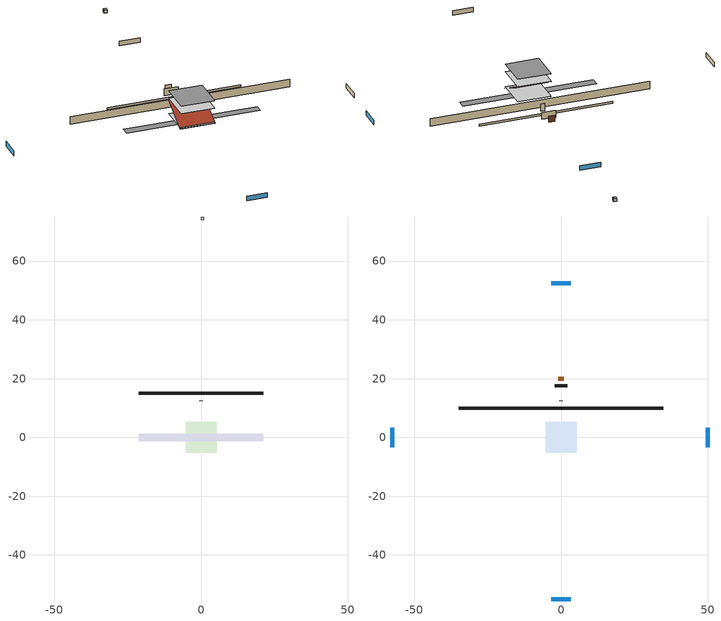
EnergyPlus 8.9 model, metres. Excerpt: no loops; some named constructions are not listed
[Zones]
crawlspace
 floor foundation (SlabConstruction): -21.12,-1.32 -21.12,1.32 21.12,1.32 21.12,-1.32 z0
 wall foundation (FndWallConstruction): 21.12,15 -21.12,15 z0:0.61
res ds_1 ret air zone
 floor adiabatic (AdiabaticConst): 0,74 0,75 1,75 1,74 z0
 wall adiabatic (AdiabaticConst): 0,75 0,74 1,74 1,75 0,75 z0:1
 ceiling adiabatic (AdiabaticConst): 1,74 1,75 0,75 0,74 z1
unfinished attic
 floor to living (FloorConstruction): -5.28,-5.28 -5.28,5.28 5.28,5.28 5.28,-5.28 z0.5
 wall to living (WallConstruction 1): 0.61,12.5 -0.61,12.5 z0:2.44
 roof outside (RoofConstruction): 5.49,-4.91,0.23 5.49,4.91,5.14 -5.49,4.91,5.14 -5.49,-4.91,0.23
living
 floor to crawlspace (FndCeilingConstruction Reversed): -5.28,-5.28 -5.28,5.28 5.28,5.28 5.28,-5.28 z5.5
 floor adiabatic (AdiabaticFloorConstruction): 5.28,5.28 5.28,-5.28 -5.28,-5.28 -5.28,5.28 z8
 wall outside (WallConstruction): 34.74,10 -34.74,10 z0:2.44
 wall outside (RimJoistConstruction): 2.17,17.5 -2.17,17.5 z0:2.29
 wall outside (AdiabaticWallConstruction 1): 0.91,20 -0.91,20 z0:2.03
 wall outside (AdiabaticWallConstruction): 50,-3.29 50,3.29 / 3.29,52.5 -3.29,52.5 / -3.29,-55 3.29,-55 / -57.5,3.29 -57.5,-3.29 z0:1.53
 window (WindowConstruction 2): 50,-3.29 50,3.29 z0:1.52
 window (WindowConstruction): 3.29,52.5 -3.29,52.5 z0:1.52
 window (WindowConstruction 1): -3.29,-55 3.29,-55 z0:1.52
 window (WindowConstruction 3): -57.5,3.29 -57.5,-3.29 z0:1.52
 door (Door): 0.91,20 -0.91,20 z0:2.03
[Schedule:Day:Interval]
residential range electric allday10; residential range electric allday11: No, 02:00, 0.0461562, 04:00, 0.026375, 05:00, 0.0461562, 06:00, 0.0725311, 07:00, 0.164844, 08:00, 0.276937, 09:00, 0.303312, 10:00, 0.3165, 11:00, 0.276937, 12:00, 0.329687, 13:00, 0.375843, 14:00, 0.303312, 15:00, 0.375843, 16:00, 0.290125, 17:00, 0.606624, 18:00, 0.989061, 19:00, 0.771468, 20:00, 0.395624, 21:00, 0.230781, 22:00, 0.164844, 23:00, 0.1055, 24:00, 0.0725311
residential range electric allday12: No, 02:00, 0.0466667, 04:00, 0.0266667, 05:00, 0.0466667, 06:00, 0.0733333, 07:00, 0.166667, 08:00, 0.28, 09:00, 0.306667, 10:00, 0.32, 11:00, 0.28, 12:00, 0.333333, 13:00, 0.38, 14:00, 0.306667, 15:00, 0.38, 16:00, 0.293333, 17:00, 0.613333, 18:00, 1, 19:00, 0.78, 20:00, 0.4, 21:00, 0.233333, 22:00, 0.166667, 23:00, 0.106667, 24:00, 0.0733333
residential refrigerator allday1; residential refrigerator allday12: No, 01:00, 0.610949, 02:00, 0.595675, 03:00, 0.580401, 04:00, 0.565128, 06:00, 0.549854, 07:00, 0.580401, 08:00, 0.610949, 10:00, 0.626223, 12:00, 0.610949, 15:00, 0.641496, 16:00, 0.626223, 17:00, 0.672044, 18:00, 0.733139, 19:00, 0.763686, 20:00, 0.733139, 21:00, 0.717865, 22:00, 0.702591, 23:00, 0.672044, 24:00, 0.626223
residential refrigerator allday10: No, 01:00, 0.679562, 02:00, 0.662573, 03:00, 0.645584, 04:00, 0.628595, 06:00, 0.611606, 07:00, 0.645584, 08:00, 0.679562, 10:00, 0.696551, 12:00, 0.679562, 15:00, 0.71354, 16:00, 0.696551, 17:00, 0.747518, 18:00, 0.815474, 19:00, 0.849453, 20:00, 0.815474, 21:00, 0.798485, 22:00, 0.781496, 23:00, 0.747518, 24:00, 0.696551
residential refrigerator allday11: No, 01:00, 0.675182, 02:00, 0.658303, 03:00, 0.641423, 04:00, 0.624544, 06:00, 0.607664, 07:00, 0.641423, 08:00, 0.675182, 10:00, 0.692062, 12:00, 0.675182, 15:00, 0.708942, 16:00, 0.692062, 17:00, 0.742701, 18:00, 0.810219, 19:00, 0.843978, 20:00, 0.810219, 21:00, 0.793339, 22:00, 0.77646, 23:00, 0.742701, 24:00, 0.692062
residential refrigerator allday2: No, 01:00, 0.609489, 02:00, 0.594252, 03:00, 0.579015, 04:00, 0.563777, 06:00, 0.54854, 07:00, 0.579015, 08:00, 0.609489, 10:00, 0.624726, 12:00, 0.609489, 15:00, 0.639964, 16:00, 0.624726, 17:00, 0.670438, 18:00, 0.731387, 19:00, 0.761861, 20:00, 0.731387, 21:00, 0.71615, 22:00, 0.700912, 23:00, 0.670438, 24:00, 0.624726
residential refrigerator allday3; residential refrigerator allday4; residential refrigerator allday5: No, 01:00, 0.791241, 02:00, 0.77146, 03:00, 0.751679, 04:00, 0.731898, 06:00, 0.712117, 07:00, 0.751679, 08:00, 0.791241, 10:00, 0.811022, 12:00, 0.791241, 15:00, 0.830803, 16:00, 0.811022, 17:00, 0.870365, 18:00, 0.949489, 19:00, 0.989051, 20:00, 0.949489, 21:00, 0.929708, 22:00, 0.909927, 23:00, 0.870365, 24:00, 0.811022
residential refrigerator allday6; residential refrigerator allday7; residential refrigerator allday8; residential refrigerator allday9: No, 01:00, 0.8, 02:00, 0.78, 03:00, 0.76, 04:00, 0.74, 06:00, 0.72, 07:00, 0.76, 08:00, 0.8, 10:00, 0.82, 12:00, 0.8, 15:00, 0.84, 16:00, 0.82, 17:00, 0.88, 18:00, 0.96, 19:00, 1, 20:00, 0.96, 21:00, 0.94, 22:00, 0.92, 23:00, 0.88, 24:00, 0.82
Schedule Day 1; Schedule Day 2; Schedule Day 3; Schedule Day 4; Schedule Day 8; Schedule Day 9; Window shading schedule allday1; Window shading schedule allday1 1; Window shading schedule allday1 2; Window shading schedule allday1 3; Window shading schedule allday11; Window shading schedule allday11 1; Window shading schedule allday11 2; Window shading schedule allday11 3; Window shading schedule allday12; Window shading schedule allday12 1; Window shading schedule allday12 2; Window shading schedule allday12 3; Window shading schedule allday2; Window shading schedule allday2 1; Window shading schedule allday2 2; Window shading schedule allday2 3; Window shading schedule allday3; Window shading schedule allday3 1; Window shading schedule allday3 2; Window shading schedule allday3 3; Window shading schedule allday4; Window shading schedule allday4 1; Window shading schedule allday4 2; Window shading schedule allday4 3: No, 24:00, 0
Window shading schedule allday10; Window shading schedule allday10 1; Window shading schedule allday10 2; Window shading schedule allday10 3; Window shading schedule allday5; Window shading schedule allday5 1; Window shading schedule allday5 2; Window shading schedule allday5 3; Window shading schedule allday6; Window shading schedule allday6 1; Window shading schedule allday6 2; Window shading schedule allday6 3; Window shading schedule allday7; Window shading schedule allday7 1; Window shading schedule allday7 2; Window shading schedule allday7 3; Window shading schedule allday8; Window shading schedule allday8 1; Window shading schedule allday8 2; Window shading schedule allday8 3; Window shading schedule allday9; Window shading schedule allday9 1; Window shading schedule allday9 2; Window shading schedule allday9 3: No, 24:00, 1
[Schedule:Week:Daily]
residential range electric Week Rule - Oct7-Oct27: residential range electric allday10, residential range electric allday10, residential range electric allday10, residential range electric allday10, residential range electric allday10, residential range electric allday10, residential range electric allday10, Schedule Day 9, Schedule Day 9, Schedule Day 9, Schedule Day 9, Schedule Day 9
residential range electric Week Rule - Oct28-Nov3: residential range electric allday10, residential range electric allday10, residential range electric allday10, residential range electric allday10, residential range electric allday11, residential range electric allday11, residential range electric allday11, Schedule Day 9, Schedule Day 9, Schedule Day 9, Schedule Day 9, Schedule Day 9
residential range electric Week Rule - Nov4-Nov24: residential range electric allday11, residential range electric allday11, residential range electric allday11, residential range electric allday11, residential range electric allday11, residential range electric allday11, residential range electric allday11, Schedule Day 9, Schedule Day 9, Schedule Day 9, Schedule Day 9, Schedule Day 9
residential range electric Week Rule - Nov25-Dec1: residential range electric allday11, residential range electric allday11, residential range electric allday11, residential range electric allday11, residential range electric allday11, residential range electric allday11, residential range electric allday12, Schedule Day 9, Schedule Day 9, Schedule Day 9, Schedule Day 9, Schedule Day 9
residential range electric Week Rule - Dec2-Dec31: residential range electric allday12, residential range electric allday12, residential range electric allday12, residential range electric allday12, residential range electric allday12, residential range electric allday12, residential range electric allday12, Schedule Day 9, Schedule Day 9, Schedule Day 9, Schedule Day 9, Schedule Day 9
residential refrigerator Week Rule - Jan1-Jan6: Schedule Day 8, residential refrigerator allday1, residential refrigerator allday1, residential refrigerator allday1, residential refrigerator allday1, residential refrigerator allday1, residential refrigerator allday1, Schedule Day 8, Schedule Day 8, Schedule Day 8, Schedule Day 8, Schedule Day 8
residential refrigerator Week Rule - Jan7-Jan27: residential refrigerator allday1, residential refrigerator allday1, residential refrigerator allday1, residential refrigerator allday1, residential refrigerator allday1, residential refrigerator allday1, residential refrigerator allday1, Schedule Day 8, Schedule Day 8, Schedule Day 8, Schedule Day 8, Schedule Day 8
residential refrigerator Week Rule - Jan28-Feb3: residential refrigerator allday1, residential refrigerator allday1, residential refrigerator allday1, residential refrigerator allday1, residential refrigerator allday2, residential refrigerator allday2, residential refrigerator allday2, Schedule Day 8, Schedule Day 8, Schedule Day 8, Schedule Day 8, Schedule Day 8
residential refrigerator Week Rule - Feb4-Feb24: residential refrigerator allday2, residential refrigerator allday2, residential refrigerator allday2, residential refrigerator allday2, residential refrigerator allday2, residential refrigerator allday2, residential refrigerator allday2, Schedule Day 8, Schedule Day 8, Schedule Day 8, Schedule Day 8, Schedule Day 8
residential refrigerator Week Rule - Feb25-Mar3: residential refrigerator allday2, residential refrigerator allday2, residential refrigerator allday2, residential refrigerator allday2, residential refrigerator allday3, residential refrigerator allday3, residential refrigerator allday3, Schedule Day 8, Schedule Day 8, Schedule Day 8, Schedule Day 8, Schedule Day 8
residential refrigerator Week Rule - Mar4-Mar31: residential refrigerator allday3, residential refrigerator allday3, residential refrigerator allday3, residential refrigerator allday3, residential refrigerator allday3, residential refrigerator allday3, residential refrigerator allday3, Schedule Day 8, Schedule Day 8, Schedule Day 8, Schedule Day 8, Schedule Day 8
residential refrigerator Week Rule - Apr1-Apr28: residential refrigerator allday4, residential refrigerator allday4, residential refrigerator allday4, residential refrigerator allday4, residential refrigerator allday4, residential refrigerator allday4, residential refrigerator allday4, Schedule Day 8, Schedule Day 8, Schedule Day 8, Schedule Day 8, Schedule Day 8
residential refrigerator Week Rule - Apr29-May5: residential refrigerator allday4, residential refrigerator allday4, residential refrigerator allday5, residential refrigerator allday5, residential refrigerator allday5, residential refrigerator allday5, residential refrigerator allday5, Schedule Day 8, Schedule Day 8, Schedule Day 8, Schedule Day 8, Schedule Day 8
residential refrigerator Week Rule - May6-May26: residential refrigerator allday5, residential refrigerator allday5, residential refrigerator allday5, residential refrigerator allday5, residential refrigerator allday5, residential refrigerator allday5, residential refrigerator allday5, Schedule Day 8, Schedule Day 8, Schedule Day 8, Schedule Day 8, Schedule Day 8
residential refrigerator Week Rule - May27-Jun2: residential refrigerator allday5, residential refrigerator allday5, residential refrigerator allday5, residential refrigerator allday5, residential refrigerator allday5, residential refrigerator allday6, residential refrigerator allday6, Schedule Day 8, Schedule Day 8, Schedule Day 8, Schedule Day 8, Schedule Day 8
residential refrigerator Week Rule - Jun3-Jun30: residential refrigerator allday6, residential refrigerator allday6, residential refrigerator allday6, residential refrigerator allday6, residential refrigerator allday6, residential refrigerator allday6, residential refrigerator allday6, Schedule Day 8, Schedule Day 8, Schedule Day 8, Schedule Day 8, Schedule Day 8
residential refrigerator Week Rule - Jul1-Jul28: residential refrigerator allday7, residential refrigerator allday7, residential refrigerator allday7, residential refrigerator allday7, residential refrigerator allday7, residential refrigerator allday7, residential refrigerator allday7, Schedule Day 8, Schedule Day 8, Schedule Day 8, Schedule Day 8, Schedule Day 8
residential refrigerator Week Rule - Jul29-Aug4: residential refrigerator allday7, residential refrigerator allday7, residential refrigerator allday7, residential refrigerator allday8, residential refrigerator allday8, residential refrigerator allday8, residential refrigerator allday8, Schedule Day 8, Schedule Day 8, Schedule Day 8, Schedule Day 8, Schedule Day 8
residential refrigerator Week Rule - Aug5-Aug25: residential refrigerator allday8, residential refrigerator allday8, residential refrigerator allday8, residential refrigerator allday8, residential refrigerator allday8, residential refrigerator allday8, residential refrigerator allday8, Schedule Day 8, Schedule Day 8, Schedule Day 8, Schedule Day 8, Schedule Day 8
residential refrigerator Week Rule - Aug26-Sep1: residential refrigerator allday8, residential refrigerator allday8, residential refrigerator allday8, residential refrigerator allday8, residential refrigerator allday8, residential refrigerator allday8, residential refrigerator allday9, Schedule Day 8, Schedule Day 8, Schedule Day 8, Schedule Day 8, Schedule Day 8
residential refrigerator Week Rule - Sep2-Sep29: residential refrigerator allday9, residential refrigerator allday9, residential refrigerator allday9, residential refrigerator allday9, residential refrigerator allday9, residential refrigerator allday9, residential refrigerator allday9, Schedule Day 8, Schedule Day 8, Schedule Day 8, Schedule Day 8, Schedule Day 8
residential refrigerator Week Rule - Sep30-Oct6: residential refrigerator allday9, residential refrigerator allday10, residential refrigerator allday10, residential refrigerator allday10, residential refrigerator allday10, residential refrigerator allday10, residential refrigerator allday10, Schedule Day 8, Schedule Day 8, Schedule Day 8, Schedule Day 8, Schedule Day 8
residential refrigerator Week Rule - Oct7-Oct27: residential refrigerator allday10, residential refrigerator allday10, residential refrigerator allday10, residential refrigerator allday10, residential refrigerator allday10, residential refrigerator allday10, residential refrigerator allday10, Schedule Day 8, Schedule Day 8, Schedule Day 8, Schedule Day 8, Schedule Day 8
residential refrigerator Week Rule - Oct28-Nov3: residential refrigerator allday10, residential refrigerator allday10, residential refrigerator allday10, residential refrigerator allday10, residential refrigerator allday11, residential refrigerator allday11, residential refrigerator allday11, Schedule Day 8, Schedule Day 8, Schedule Day 8, Schedule Day 8, Schedule Day 8
residential refrigerator Week Rule - Nov4-Nov24: residential refrigerator allday11, residential refrigerator allday11, residential refrigerator allday11, residential refrigerator allday11, residential refrigerator allday11, residential refrigerator allday11, residential refrigerator allday11, Schedule Day 8, Schedule Day 8, Schedule Day 8, Schedule Day 8, Schedule Day 8
residential refrigerator Week Rule - Nov25-Dec1: residential refrigerator allday11, residential refrigerator allday11, residential refrigerator allday11, residential refrigerator allday11, residential refrigerator allday11, residential refrigerator allday11, residential refrigerator allday12, Schedule Day 8, Schedule Day 8, Schedule Day 8, Schedule Day 8, Schedule Day 8
residential refrigerator Week Rule - Dec2-Dec31: residential refrigerator allday12, residential refrigerator allday12, residential refrigerator allday12, residential refrigerator allday12, residential refrigerator allday12, residential refrigerator allday12, residential refrigerator allday12, Schedule Day 8, Schedule Day 8, Schedule Day 8, Schedule Day 8, Schedule Day 8
Window shading schedule Week Rule - Jan1-Jan6: Schedule Day 1, Window shading schedule allday1, Window shading schedule allday1, Window shading schedule allday1, Window shading schedule allday1, Window shading schedule allday1, Window shading schedule allday1, Schedule Day 1, Schedule Day 1, Schedule Day 1, Schedule Day 1, Schedule Day 1
Window shading schedule Week Rule - Jan7-Jan27: Window shading schedule allday1, Window shading schedule allday1, Window shading schedule allday1, Window shading schedule allday1, Window shading schedule allday1, Window shading schedule allday1, Window shading schedule allday1, Schedule Day 1, Schedule Day 1, Schedule Day 1, Schedule Day 1, Schedule Day 1
Window shading schedule Week Rule - Jan28-Feb3: Window shading schedule allday1, Window shading schedule allday1, Window shading schedule allday1, Window shading schedule allday1, Window shading schedule allday2, Window shading schedule allday2, Window shading schedule allday2, Schedule Day 1, Schedule Day 1, Schedule Day 1, Schedule Day 1, Schedule Day 1
Window shading schedule Week Rule - Feb4-Feb24: Window shading schedule allday2, Window shading schedule allday2, Window shading schedule allday2, Window shading schedule allday2, Window shading schedule allday2, Window shading schedule allday2, Window shading schedule allday2, Schedule Day 1, Schedule Day 1, Schedule Day 1, Schedule Day 1, Schedule Day 1
Window shading schedule Week Rule - Feb25-Mar3: Window shading schedule allday2, Window shading schedule allday2, Window shading schedule allday2, Window shading schedule allday2, Window shading schedule allday3, Window shading schedule allday3, Window shading schedule allday3, Schedule Day 1, Schedule Day 1, Schedule Day 1, Schedule Day 1, Schedule Day 1
Window shading schedule Week Rule - Mar4-Mar31: Window shading schedule allday3, Window shading schedule allday3, Window shading schedule allday3, Window shading schedule allday3, Window shading schedule allday3, Window shading schedule allday3, Window shading schedule allday3, Schedule Day 1, Schedule Day 1, Schedule Day 1, Schedule Day 1, Schedule Day 1
Window shading schedule Week Rule - Apr1-Apr28: Window shading schedule allday4, Window shading schedule allday4, Window shading schedule allday4, Window shading schedule allday4, Window shading schedule allday4, Window shading schedule allday4, Window shading schedule allday4, Schedule Day 1, Schedule Day 1, Schedule Day 1, Schedule Day 1, Schedule Day 1
Window shading schedule Week Rule - Apr29-May5: Window shading schedule allday4, Window shading schedule allday4, Window shading schedule allday5, Window shading schedule allday5, Window shading schedule allday5, Window shading schedule allday5, Window shading schedule allday5, Schedule Day 1, Schedule Day 1, Schedule Day 1, Schedule Day 1, Schedule Day 1
Window shading schedule Week Rule - May6-May26: Window shading schedule allday5, Window shading schedule allday5, Window shading schedule allday5, Window shading schedule allday5, Window shading schedule allday5, Window shading schedule allday5, Window shading schedule allday5, Schedule Day 1, Schedule Day 1, Schedule Day 1, Schedule Day 1, Schedule Day 1
Window shading schedule Week Rule - May27-Jun2: Window shading schedule allday5, Window shading schedule allday5, Window shading schedule allday5, Window shading schedule allday5, Window shading schedule allday5, Window shading schedule allday6, Window shading schedule allday6, Schedule Day 1, Schedule Day 1, Schedule Day 1, Schedule Day 1, Schedule Day 1
Window shading schedule Week Rule - Jun3-Jun30: Window shading schedule allday6, Window shading schedule allday6, Window shading schedule allday6, Window shading schedule allday6, Window shading schedule allday6, Window shading schedule allday6, Window shading schedule allday6, Schedule Day 1, Schedule Day 1, Schedule Day 1, Schedule Day 1, Schedule Day 1
Window shading schedule Week Rule - Jul1-Jul28: Window shading schedule allday7, Window shading schedule allday7, Window shading schedule allday7, Window shading schedule allday7, Window shading schedule allday7, Window shading schedule allday7, Window shading schedule allday7, Schedule Day 1, Schedule Day 1, Schedule Day 1, Schedule Day 1, Schedule Day 1
Window shading schedule Week Rule - Jul29-Aug4: Window shading schedule allday7, Window shading schedule allday7, Window shading schedule allday7, Window shading schedule allday8, Window shading schedule allday8, Window shading schedule allday8, Window shading schedule allday8, Schedule Day 1, Schedule Day 1, Schedule Day 1, Schedule Day 1, Schedule Day 1
Window shading schedule Week Rule - Aug5-Aug25: Window shading schedule allday8, Window shading schedule allday8, Window shading schedule allday8, Window shading schedule allday8, Window shading schedule allday8, Window shading schedule allday8, Window shading schedule allday8, Schedule Day 1, Schedule Day 1, Schedule Day 1, Schedule Day 1, Schedule Day 1
Window shading schedule Week Rule - Aug26-Sep1: Window shading schedule allday8, Window shading schedule allday8, Window shading schedule allday8, Window shading schedule allday8, Window shading schedule allday8, Window shading schedule allday8, Window shading schedule allday9, Schedule Day 1, Schedule Day 1, Schedule Day 1, Schedule Day 1, Schedule Day 1
Window shading schedule Week Rule - Sep2-Sep29: Window shading schedule allday9, Window shading schedule allday9, Window shading schedule allday9, Window shading schedule allday9, Window shading schedule allday9, Window shading schedule allday9, Window shading schedule allday9, Schedule Day 1, Schedule Day 1, Schedule Day 1, Schedule Day 1, Schedule Day 1
Window shading schedule Week Rule - Sep30-Oct6: Window shading schedule allday9, Window shading schedule allday10, Window shading schedule allday10, Window shading schedule allday10, Window shading schedule allday10, Window shading schedule allday10, Window shading schedule allday10, Schedule Day 1, Schedule Day 1, Schedule Day 1, Schedule Day 1, Schedule Day 1
Window shading schedule Week Rule - Oct7-Oct27: Window shading schedule allday10, Window shading schedule allday10, Window shading schedule allday10, Window shading schedule allday10, Window shading schedule allday10, Window shading schedule allday10, Window shading schedule allday10, Schedule Day 1, Schedule Day 1, Schedule Day 1, Schedule Day 1, Schedule Day 1
Window shading schedule Week Rule - Oct28-Nov3: Window shading schedule allday10, Window shading schedule allday10, Window shading schedule allday10, Window shading schedule allday10, Window shading schedule allday11, Window shading schedule allday11, Window shading schedule allday11, Schedule Day 1, Schedule Day 1, Schedule Day 1, Schedule Day 1, Schedule Day 1
Window shading schedule Week Rule - Nov4-Nov24: Window shading schedule allday11, Window shading schedule allday11, Window shading schedule allday11, Window shading schedule allday11, Window shading schedule allday11, Window shading schedule allday11, Window shading schedule allday11, Schedule Day 1, Schedule Day 1, Schedule Day 1, Schedule Day 1, Schedule Day 1
Window shading schedule Week Rule - Nov25-Dec1: Window shading schedule allday11, Window shading schedule allday11, Window shading schedule allday11, Window shading schedule allday11, Window shading schedule allday11, Window shading schedule allday11, Window shading schedule allday12, Schedule Day 1, Schedule Day 1, Schedule Day 1, Schedule Day 1, Schedule Day 1
Window shading schedule Week Rule - Dec2-Dec31: Window shading schedule allday12, Window shading schedule allday12, Window shading schedule allday12, Window shading schedule allday12, Window shading schedule allday12, Window shading schedule allday12, Window shading schedule allday12, Schedule Day 1, Schedule Day 1, Schedule Day 1, Schedule Day 1, Schedule Day 1
Window shading schedule 1 Week Rule - Jan1-Jan6: Schedule Day 2, Window shading schedule allday1 1, Window shading schedule allday1 1, Window shading schedule allday1 1, Window shading schedule allday1 1, Window shading schedule allday1 1, Window shading schedule allday1 1, Schedule Day 2, Schedule Day 2, Schedule Day 2, Schedule Day 2, Schedule Day 2
Window shading schedule 1 Week Rule - Jan7-Jan27: Window shading schedule allday1 1, Window shading schedule allday1 1, Window shading schedule allday1 1, Window shading schedule allday1 1, Window shading schedule allday1 1, Window shading schedule allday1 1, Window shading schedule allday1 1, Schedule Day 2, Schedule Day 2, Schedule Day 2, Schedule Day 2, Schedule Day 2
Window shading schedule 1 Week Rule - Jan28-Feb3: Window shading schedule allday1 1, Window shading schedule allday1 1, Window shading schedule allday1 1, Window shading schedule allday1 1, Window shading schedule allday2 1, Window shading schedule allday2 1, Window shading schedule allday2 1, Schedule Day 2, Schedule Day 2, Schedule Day 2, Schedule Day 2, Schedule Day 2
Window shading schedule 1 Week Rule - Feb4-Feb24: Window shading schedule allday2 1, Window shading schedule allday2 1, Window shading schedule allday2 1, Window shading schedule allday2 1, Window shading schedule allday2 1, Window shading schedule allday2 1, Window shading schedule allday2 1, Schedule Day 2, Schedule Day 2, Schedule Day 2, Schedule Day 2, Schedule Day 2
Window shading schedule 1 Week Rule - Feb25-Mar3: Window shading schedule allday2 1, Window shading schedule allday2 1, Window shading schedule allday2 1, Window shading schedule allday2 1, Window shading schedule allday3 1, Window shading schedule allday3 1, Window shading schedule allday3 1, Schedule Day 2, Schedule Day 2, Schedule Day 2, Schedule Day 2, Schedule Day 2
Window shading schedule 1 Week Rule - Mar4-Mar31: Window shading schedule allday3 1, Window shading schedule allday3 1, Window shading schedule allday3 1, Window shading schedule allday3 1, Window shading schedule allday3 1, Window shading schedule allday3 1, Window shading schedule allday3 1, Schedule Day 2, Schedule Day 2, Schedule Day 2, Schedule Day 2, Schedule Day 2
Window shading schedule 1 Week Rule - Apr1-Apr28: Window shading schedule allday4 1, Window shading schedule allday4 1, Window shading schedule allday4 1, Window shading schedule allday4 1, Window shading schedule allday4 1, Window shading schedule allday4 1, Window shading schedule allday4 1, Schedule Day 2, Schedule Day 2, Schedule Day 2, Schedule Day 2, Schedule Day 2
Window shading schedule 1 Week Rule - Apr29-May5: Window shading schedule allday4 1, Window shading schedule allday4 1, Window shading schedule allday5 1, Window shading schedule allday5 1, Window shading schedule allday5 1, Window shading schedule allday5 1, Window shading schedule allday5 1, Schedule Day 2, Schedule Day 2, Schedule Day 2, Schedule Day 2, Schedule Day 2
Window shading schedule 1 Week Rule - May6-May26: Window shading schedule allday5 1, Window shading schedule allday5 1, Window shading schedule allday5 1, Window shading schedule allday5 1, Window shading schedule allday5 1, Window shading schedule allday5 1, Window shading schedule allday5 1, Schedule Day 2, Schedule Day 2, Schedule Day 2, Schedule Day 2, Schedule Day 2
Window shading schedule 1 Week Rule - May27-Jun2: Window shading schedule allday5 1, Window shading schedule allday5 1, Window shading schedule allday5 1, Window shading schedule allday5 1, Window shading schedule allday5 1, Window shading schedule allday6 1, Window shading schedule allday6 1, Schedule Day 2, Schedule Day 2, Schedule Day 2, Schedule Day 2, Schedule Day 2
Window shading schedule 1 Week Rule - Jun3-Jun30: Window shading schedule allday6 1, Window shading schedule allday6 1, Window shading schedule allday6 1, Window shading schedule allday6 1, Window shading schedule allday6 1, Window shading schedule allday6 1, Window shading schedule allday6 1, Schedule Day 2, Schedule Day 2, Schedule Day 2, Schedule Day 2, Schedule Day 2
Window shading schedule 1 Week Rule - Jul1-Jul28: Window shading schedule allday7 1, Window shading schedule allday7 1, Window shading schedule allday7 1, Window shading schedule allday7 1, Window shading schedule allday7 1, Window shading schedule allday7 1, Window shading schedule allday7 1, Schedule Day 2, Schedule Day 2, Schedule Day 2, Schedule Day 2, Schedule Day 2
Window shading schedule 1 Week Rule - Jul29-Aug4: Window shading schedule allday7 1, Window shading schedule allday7 1, Window shading schedule allday7 1, Window shading schedule allday8 1, Window shading schedule allday8 1, Window shading schedule allday8 1, Window shading schedule allday8 1, Schedule Day 2, Schedule Day 2, Schedule Day 2, Schedule Day 2, Schedule Day 2
Window shading schedule 1 Week Rule - Aug5-Aug25: Window shading schedule allday8 1, Window shading schedule allday8 1, Window shading schedule allday8 1, Window shading schedule allday8 1, Window shading schedule allday8 1, Window shading schedule allday8 1, Window shading schedule allday8 1, Schedule Day 2, Schedule Day 2, Schedule Day 2, Schedule Day 2, Schedule Day 2
Window shading schedule 1 Week Rule - Aug26-Sep1: Window shading schedule allday8 1, Window shading schedule allday8 1, Window shading schedule allday8 1, Window shading schedule allday8 1, Window shading schedule allday8 1, Window shading schedule allday8 1, Window shading schedule allday9 1, Schedule Day 2, Schedule Day 2, Schedule Day 2, Schedule Day 2, Schedule Day 2
Window shading schedule 1 Week Rule - Sep2-Sep29: Window shading schedule allday9 1, Window shading schedule allday9 1, Window shading schedule allday9 1, Window shading schedule allday9 1, Window shading schedule allday9 1, Window shading schedule allday9 1, Window shading schedule allday9 1, Schedule Day 2, Schedule Day 2, Schedule Day 2, Schedule Day 2, Schedule Day 2
Window shading schedule 1 Week Rule - Sep30-Oct6: Window shading schedule allday9 1, Window shading schedule allday10 1, Window shading schedule allday10 1, Window shading schedule allday10 1, Window shading schedule allday10 1, Window shading schedule allday10 1, Window shading schedule allday10 1, Schedule Day 2, Schedule Day 2, Schedule Day 2, Schedule Day 2, Schedule Day 2
Window shading schedule 1 Week Rule - Oct7-Oct27: Window shading schedule allday10 1, Window shading schedule allday10 1, Window shading schedule allday10 1, Window shading schedule allday10 1, Window shading schedule allday10 1, Window shading schedule allday10 1, Window shading schedule allday10 1, Schedule Day 2, Schedule Day 2, Schedule Day 2, Schedule Day 2, Schedule Day 2
Window shading schedule 1 Week Rule - Oct28-Nov3: Window shading schedule allday10 1, Window shading schedule allday10 1, Window shading schedule allday10 1, Window shading schedule allday10 1, Window shading schedule allday11 1, Window shading schedule allday11 1, Window shading schedule allday11 1, Schedule Day 2, Schedule Day 2, Schedule Day 2, Schedule Day 2, Schedule Day 2
Window shading schedule 1 Week Rule - Nov4-Nov24: Window shading schedule allday11 1, Window shading schedule allday11 1, Window shading schedule allday11 1, Window shading schedule allday11 1, Window shading schedule allday11 1, Window shading schedule allday11 1, Window shading schedule allday11 1, Schedule Day 2, Schedule Day 2, Schedule Day 2, Schedule Day 2, Schedule Day 2
Window shading schedule 1 Week Rule - Nov25-Dec1: Window shading schedule allday11 1, Window shading schedule allday11 1, Window shading schedule allday11 1, Window shading schedule allday11 1, Window shading schedule allday11 1, Window shading schedule allday11 1, Window shading schedule allday12 1, Schedule Day 2, Schedule Day 2, Schedule Day 2, Schedule Day 2, Schedule Day 2
Window shading schedule 1 Week Rule - Dec2-Dec31: Window shading schedule allday12 1, Window shading schedule allday12 1, Window shading schedule allday12 1, Window shading schedule allday12 1, Window shading schedule allday12 1, Window shading schedule allday12 1, Window shading schedule allday12 1, Schedule Day 2, Schedule Day 2, Schedule Day 2, Schedule Day 2, Schedule Day 2
Window shading schedule 2 Week Rule - Jan1-Jan6: Schedule Day 3, Window shading schedule allday1 2, Window shading schedule allday1 2, Window shading schedule allday1 2, Window shading schedule allday1 2, Window shading schedule allday1 2, Window shading schedule allday1 2, Schedule Day 3, Schedule Day 3, Schedule Day 3, Schedule Day 3, Schedule Day 3
Window shading schedule 2 Week Rule - Jan7-Jan27: Window shading schedule allday1 2, Window shading schedule allday1 2, Window shading schedule allday1 2, Window shading schedule allday1 2, Window shading schedule allday1 2, Window shading schedule allday1 2, Window shading schedule allday1 2, Schedule Day 3, Schedule Day 3, Schedule Day 3, Schedule Day 3, Schedule Day 3
Window shading schedule 2 Week Rule - Jan28-Feb3: Window shading schedule allday1 2, Window shading schedule allday1 2, Window shading schedule allday1 2, Window shading schedule allday1 2, Window shading schedule allday2 2, Window shading schedule allday2 2, Window shading schedule allday2 2, Schedule Day 3, Schedule Day 3, Schedule Day 3, Schedule Day 3, Schedule Day 3
Window shading schedule 2 Week Rule - Feb4-Feb24: Window shading schedule allday2 2, Window shading schedule allday2 2, Window shading schedule allday2 2, Window shading schedule allday2 2, Window shading schedule allday2 2, Window shading schedule allday2 2, Window shading schedule allday2 2, Schedule Day 3, Schedule Day 3, Schedule Day 3, Schedule Day 3, Schedule Day 3
Window shading schedule 2 Week Rule - Feb25-Mar3: Window shading schedule allday2 2, Window shading schedule allday2 2, Window shading schedule allday2 2, Window shading schedule allday2 2, Window shading schedule allday3 2, Window shading schedule allday3 2, Window shading schedule allday3 2, Schedule Day 3, Schedule Day 3, Schedule Day 3, Schedule Day 3, Schedule Day 3
Window shading schedule 2 Week Rule - Mar4-Mar31: Window shading schedule allday3 2, Window shading schedule allday3 2, Window shading schedule allday3 2, Window shading schedule allday3 2, Window shading schedule allday3 2, Window shading schedule allday3 2, Window shading schedule allday3 2, Schedule Day 3, Schedule Day 3, Schedule Day 3, Schedule Day 3, Schedule Day 3
Window shading schedule 2 Week Rule - Apr1-Apr28: Window shading schedule allday4 2, Window shading schedule allday4 2, Window shading schedule allday4 2, Window shading schedule allday4 2, Window shading schedule allday4 2, Window shading schedule allday4 2, Window shading schedule allday4 2, Schedule Day 3, Schedule Day 3, Schedule Day 3, Schedule Day 3, Schedule Day 3
Window shading schedule 2 Week Rule - Apr29-May5: Window shading schedule allday4 2, Window shading schedule allday4 2, Window shading schedule allday5 2, Window shading schedule allday5 2, Window shading schedule allday5 2, Window shading schedule allday5 2, Window shading schedule allday5 2, Schedule Day 3, Schedule Day 3, Schedule Day 3, Schedule Day 3, Schedule Day 3
Window shading schedule 2 Week Rule - May6-May26: Window shading schedule allday5 2, Window shading schedule allday5 2, Window shading schedule allday5 2, Window shading schedule allday5 2, Window shading schedule allday5 2, Window shading schedule allday5 2, Window shading schedule allday5 2, Schedule Day 3, Schedule Day 3, Schedule Day 3, Schedule Day 3, Schedule Day 3
Window shading schedule 2 Week Rule - May27-Jun2: Window shading schedule allday5 2, Window shading schedule allday5 2, Window shading schedule allday5 2, Window shading schedule allday5 2, Window shading schedule allday5 2, Window shading schedule allday6 2, Window shading schedule allday6 2, Schedule Day 3, Schedule Day 3, Schedule Day 3, Schedule Day 3, Schedule Day 3
Window shading schedule 2 Week Rule - Jun3-Jun30: Window shading schedule allday6 2, Window shading schedule allday6 2, Window shading schedule allday6 2, Window shading schedule allday6 2, Window shading schedule allday6 2, Window shading schedule allday6 2, Window shading schedule allday6 2, Schedule Day 3, Schedule Day 3, Schedule Day 3, Schedule Day 3, Schedule Day 3
Window shading schedule 2 Week Rule - Jul1-Jul28: Window shading schedule allday7 2, Window shading schedule allday7 2, Window shading schedule allday7 2, Window shading schedule allday7 2, Window shading schedule allday7 2, Window shading schedule allday7 2, Window shading schedule allday7 2, Schedule Day 3, Schedule Day 3, Schedule Day 3, Schedule Day 3, Schedule Day 3
Window shading schedule 2 Week Rule - Jul29-Aug4: Window shading schedule allday7 2, Window shading schedule allday7 2, Window shading schedule allday7 2, Window shading schedule allday8 2, Window shading schedule allday8 2, Window shading schedule allday8 2, Window shading schedule allday8 2, Schedule Day 3, Schedule Day 3, Schedule Day 3, Schedule Day 3, Schedule Day 3
Window shading schedule 2 Week Rule - Aug5-Aug25: Window shading schedule allday8 2, Window shading schedule allday8 2, Window shading schedule allday8 2, Window shading schedule allday8 2, Window shading schedule allday8 2, Window shading schedule allday8 2, Window shading schedule allday8 2, Schedule Day 3, Schedule Day 3, Schedule Day 3, Schedule Day 3, Schedule Day 3
Window shading schedule 2 Week Rule - Aug26-Sep1: Window shading schedule allday8 2, Window shading schedule allday8 2, Window shading schedule allday8 2, Window shading schedule allday8 2, Window shading schedule allday8 2, Window shading schedule allday8 2, Window shading schedule allday9 2, Schedule Day 3, Schedule Day 3, Schedule Day 3, Schedule Day 3, Schedule Day 3
Window shading schedule 2 Week Rule - Sep2-Sep29: Window shading schedule allday9 2, Window shading schedule allday9 2, Window shading schedule allday9 2, Window shading schedule allday9 2, Window shading schedule allday9 2, Window shading schedule allday9 2, Window shading schedule allday9 2, Schedule Day 3, Schedule Day 3, Schedule Day 3, Schedule Day 3, Schedule Day 3
Window shading schedule 2 Week Rule - Sep30-Oct6: Window shading schedule allday9 2, Window shading schedule allday10 2, Window shading schedule allday10 2, Window shading schedule allday10 2, Window shading schedule allday10 2, Window shading schedule allday10 2, Window shading schedule allday10 2, Schedule Day 3, Schedule Day 3, Schedule Day 3, Schedule Day 3, Schedule Day 3
Window shading schedule 2 Week Rule - Oct7-Oct27: Window shading schedule allday10 2, Window shading schedule allday10 2, Window shading schedule allday10 2, Window shading schedule allday10 2, Window shading schedule allday10 2, Window shading schedule allday10 2, Window shading schedule allday10 2, Schedule Day 3, Schedule Day 3, Schedule Day 3, Schedule Day 3, Schedule Day 3
Window shading schedule 2 Week Rule - Oct28-Nov3: Window shading schedule allday10 2, Window shading schedule allday10 2, Window shading schedule allday10 2, Window shading schedule allday10 2, Window shading schedule allday11 2, Window shading schedule allday11 2, Window shading schedule allday11 2, Schedule Day 3, Schedule Day 3, Schedule Day 3, Schedule Day 3, Schedule Day 3
Window shading schedule 2 Week Rule - Nov4-Nov24: Window shading schedule allday11 2, Window shading schedule allday11 2, Window shading schedule allday11 2, Window shading schedule allday11 2, Window shading schedule allday11 2, Window shading schedule allday11 2, Window shading schedule allday11 2, Schedule Day 3, Schedule Day 3, Schedule Day 3, Schedule Day 3, Schedule Day 3
Window shading schedule 2 Week Rule - Nov25-Dec1: Window shading schedule allday11 2, Window shading schedule allday11 2, Window shading schedule allday11 2, Window shading schedule allday11 2, Window shading schedule allday11 2, Window shading schedule allday11 2, Window shading schedule allday12 2, Schedule Day 3, Schedule Day 3, Schedule Day 3, Schedule Day 3, Schedule Day 3
Window shading schedule 2 Week Rule - Dec2-Dec31: Window shading schedule allday12 2, Window shading schedule allday12 2, Window shading schedule allday12 2, Window shading schedule allday12 2, Window shading schedule allday12 2, Window shading schedule allday12 2, Window shading schedule allday12 2, Schedule Day 3, Schedule Day 3, Schedule Day 3, Schedule Day 3, Schedule Day 3
Window shading schedule 3 Week Rule - Jan1-Jan6: Schedule Day 4, Window shading schedule allday1 3, Window shading schedule allday1 3, Window shading schedule allday1 3, Window shading schedule allday1 3, Window shading schedule allday1 3, Window shading schedule allday1 3, Schedule Day 4, Schedule Day 4, Schedule Day 4, Schedule Day 4, Schedule Day 4
Window shading schedule 3 Week Rule - Jan7-Jan27: Window shading schedule allday1 3, Window shading schedule allday1 3, Window shading schedule allday1 3, Window shading schedule allday1 3, Window shading schedule allday1 3, Window shading schedule allday1 3, Window shading schedule allday1 3, Schedule Day 4, Schedule Day 4, Schedule Day 4, Schedule Day 4, Schedule Day 4
Window shading schedule 3 Week Rule - Jan28-Feb3: Window shading schedule allday1 3, Window shading schedule allday1 3, Window shading schedule allday1 3, Window shading schedule allday1 3, Window shading schedule allday2 3, Window shading schedule allday2 3, Window shading schedule allday2 3, Schedule Day 4, Schedule Day 4, Schedule Day 4, Schedule Day 4, Schedule Day 4
Window shading schedule 3 Week Rule - Feb4-Feb24: Window shading schedule allday2 3, Window shading schedule allday2 3, Window shading schedule allday2 3, Window shading schedule allday2 3, Window shading schedule allday2 3, Window shading schedule allday2 3, Window shading schedule allday2 3, Schedule Day 4, Schedule Day 4, Schedule Day 4, Schedule Day 4, Schedule Day 4
Window shading schedule 3 Week Rule - Feb25-Mar3: Window shading schedule allday2 3, Window shading schedule allday2 3, Window shading schedule allday2 3, Window shading schedule allday2 3, Window shading schedule allday3 3, Window shading schedule allday3 3, Window shading schedule allday3 3, Schedule Day 4, Schedule Day 4, Schedule Day 4, Schedule Day 4, Schedule Day 4
Window shading schedule 3 Week Rule - Mar4-Mar31: Window shading schedule allday3 3, Window shading schedule allday3 3, Window shading schedule allday3 3, Window shading schedule allday3 3, Window shading schedule allday3 3, Window shading schedule allday3 3, Window shading schedule allday3 3, Schedule Day 4, Schedule Day 4, Schedule Day 4, Schedule Day 4, Schedule Day 4
Window shading schedule 3 Week Rule - Apr1-Apr28: Window shading schedule allday4 3, Window shading schedule allday4 3, Window shading schedule allday4 3, Window shading schedule allday4 3, Window shading schedule allday4 3, Window shading schedule allday4 3, Window shading schedule allday4 3, Schedule Day 4, Schedule Day 4, Schedule Day 4, Schedule Day 4, Schedule Day 4
Window shading schedule 3 Week Rule - Apr29-May5: Window shading schedule allday4 3, Window shading schedule allday4 3, Window shading schedule allday5 3, Window shading schedule allday5 3, Window shading schedule allday5 3, Window shading schedule allday5 3, Window shading schedule allday5 3, Schedule Day 4, Schedule Day 4, Schedule Day 4, Schedule Day 4, Schedule Day 4
Window shading schedule 3 Week Rule - May6-May26: Window shading schedule allday5 3, Window shading schedule allday5 3, Window shading schedule allday5 3, Window shading schedule allday5 3, Window shading schedule allday5 3, Window shading schedule allday5 3, Window shading schedule allday5 3, Schedule Day 4, Schedule Day 4, Schedule Day 4, Schedule Day 4, Schedule Day 4
Window shading schedule 3 Week Rule - May27-Jun2: Window shading schedule allday5 3, Window shading schedule allday5 3, Window shading schedule allday5 3, Window shading schedule allday5 3, Window shading schedule allday5 3, Window shading schedule allday6 3, Window shading schedule allday6 3, Schedule Day 4, Schedule Day 4, Schedule Day 4, Schedule Day 4, Schedule Day 4
Window shading schedule 3 Week Rule - Jun3-Jun30: Window shading schedule allday6 3, Window shading schedule allday6 3, Window shading schedule allday6 3, Window shading schedule allday6 3, Window shading schedule allday6 3, Window shading schedule allday6 3, Window shading schedule allday6 3, Schedule Day 4, Schedule Day 4, Schedule Day 4, Schedule Day 4, Schedule Day 4
Window shading schedule 3 Week Rule - Jul1-Jul28: Window shading schedule allday7 3, Window shading schedule allday7 3, Window shading schedule allday7 3, Window shading schedule allday7 3, Window shading schedule allday7 3, Window shading schedule allday7 3, Window shading schedule allday7 3, Schedule Day 4, Schedule Day 4, Schedule Day 4, Schedule Day 4, Schedule Day 4
Window shading schedule 3 Week Rule - Jul29-Aug4: Window shading schedule allday7 3, Window shading schedule allday7 3, Window shading schedule allday7 3, Window shading schedule allday8 3, Window shading schedule allday8 3, Window shading schedule allday8 3, Window shading schedule allday8 3, Schedule Day 4, Schedule Day 4, Schedule Day 4, Schedule Day 4, Schedule Day 4
Window shading schedule 3 Week Rule - Aug5-Aug25: Window shading schedule allday8 3, Window shading schedule allday8 3, Window shading schedule allday8 3, Window shading schedule allday8 3, Window shading schedule allday8 3, Window shading schedule allday8 3, Window shading schedule allday8 3, Schedule Day 4, Schedule Day 4, Schedule Day 4, Schedule Day 4, Schedule Day 4
Window shading schedule 3 Week Rule - Aug26-Sep1: Window shading schedule allday8 3, Window shading schedule allday8 3, Window shading schedule allday8 3, Window shading schedule allday8 3, Window shading schedule allday8 3, Window shading schedule allday8 3, Window shading schedule allday9 3, Schedule Day 4, Schedule Day 4, Schedule Day 4, Schedule Day 4, Schedule Day 4
Window shading schedule 3 Week Rule - Sep2-Sep29: Window shading schedule allday9 3, Window shading schedule allday9 3, Window shading schedule allday9 3, Window shading schedule allday9 3, Window shading schedule allday9 3, Window shading schedule allday9 3, Window shading schedule allday9 3, Schedule Day 4, Schedule Day 4, Schedule Day 4, Schedule Day 4, Schedule Day 4
Window shading schedule 3 Week Rule - Sep30-Oct6: Window shading schedule allday9 3, Window shading schedule allday10 3, Window shading schedule allday10 3, Window shading schedule allday10 3, Window shading schedule allday10 3, Window shading schedule allday10 3, Window shading schedule allday10 3, Schedule Day 4, Schedule Day 4, Schedule Day 4, Schedule Day 4, Schedule Day 4
Window shading schedule 3 Week Rule - Oct7-Oct27: Window shading schedule allday10 3, Window shading schedule allday10 3, Window shading schedule allday10 3, Window shading schedule allday10 3, Window shading schedule allday10 3, Window shading schedule allday10 3, Window shading schedule allday10 3, Schedule Day 4, Schedule Day 4, Schedule Day 4, Schedule Day 4, Schedule Day 4
Window shading schedule 3 Week Rule - Oct28-Nov3: Window shading schedule allday10 3, Window shading schedule allday10 3, Window shading schedule allday10 3, Window shading schedule allday10 3, Window shading schedule allday11 3, Window shading schedule allday11 3, Window shading schedule allday11 3, Schedule Day 4, Schedule Day 4, Schedule Day 4, Schedule Day 4, Schedule Day 4
Window shading schedule 3 Week Rule - Nov4-Nov24: Window shading schedule allday11 3, Window shading schedule allday11 3, Window shading schedule allday11 3, Window shading schedule allday11 3, Window shading schedule allday11 3, Window shading schedule allday11 3, Window shading schedule allday11 3, Schedule Day 4, Schedule Day 4, Schedule Day 4, Schedule Day 4, Schedule Day 4
Window shading schedule 3 Week Rule - Nov25-Dec1: Window shading schedule allday11 3, Window shading schedule allday11 3, Window shading schedule allday11 3, Window shading schedule allday11 3, Window shading schedule allday11 3, Window shading schedule allday11 3, Window shading schedule allday12 3, Schedule Day 4, Schedule Day 4, Schedule Day 4, Schedule Day 4, Schedule Day 4
Window shading schedule 3 Week Rule - Dec2-Dec31: Window shading schedule allday12 3, Window shading schedule allday12 3, Window shading schedule allday12 3, Window shading schedule allday12 3, Window shading schedule allday12 3, Window shading schedule allday12 3, Window shading schedule allday12 3, Schedule Day 4, Schedule Day 4, Schedule Day 4, Schedule Day 4, Schedule Day 4
